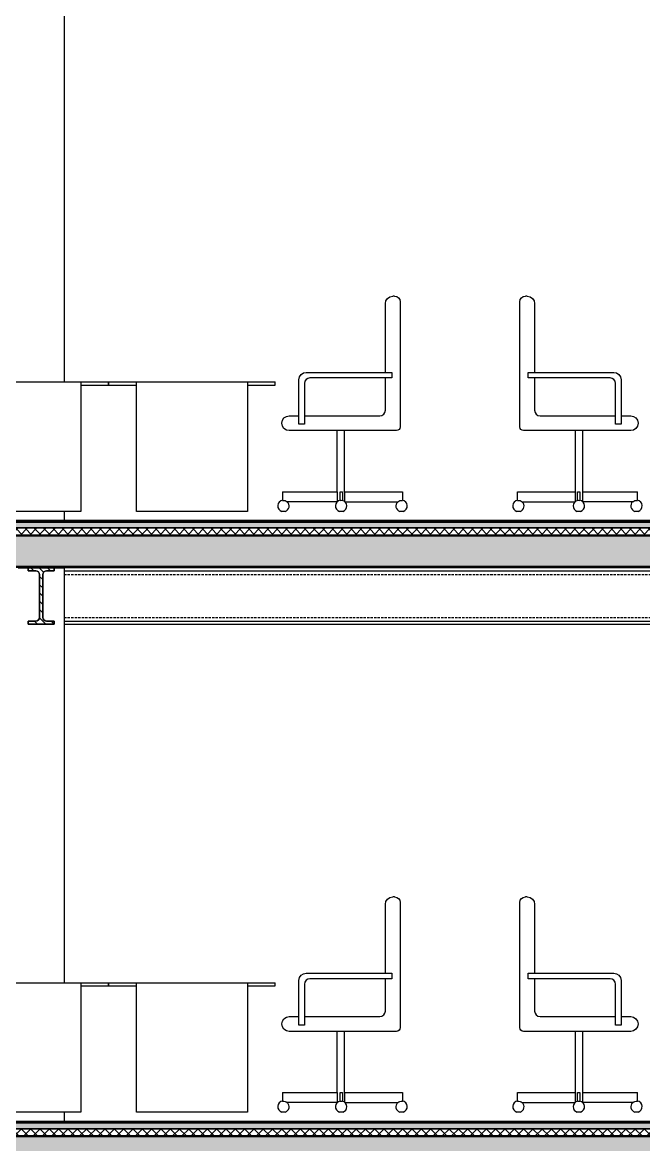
# Model space of a CAD drawing. Header units: millimetres. Extents: x 0 to 18896, y 0 to 22137.
# Drawn here: x 11812 to 15171, y 10184 to 16255 of the extents above; entities that cross this region are included whole.
import ezdxf

# ---------------------------------------------------------------- set-up
doc = ezdxf.new("R2010")
doc.units = ezdxf.units.MM
doc.linetypes.add('DASHED', pattern=[19.05, 12.7, -6.35])
for name, color, linetype in [('Background_0', 7, 'Continuous'), ('Boundary_0', 7, 'Continuous'), ('Boundary_Floor_ Ceramic Tiles', 7, 'Continuous'), ('Boundary_Insulation_ Extruded Polystyrene', 42, 'Continuous'), ('Boundary_Screed', 7, 'Continuous'), ('Fill_0', 7, 'Continuous'), ('Fill_Concrete_ Reinforced', 85, 'Continuous'), ('Fill_Floor_ Ceramic Tiles', 251, 'Continuous'), ('Fill_Insulation_ Extruded Polystyrene', 42, 'Continuous'), ('Fill_Screed', 251, 'Continuous')]:
    doc.layers.add(name, color=color, linetype=linetype)
for name, color, linetype, lineweight in [('Background_Concrete_ Reinforced', 7, 'Continuous', 9), ('Background_Floor_ Ceramic Tiles', 7, 'Continuous', 9), ('Background_Insulation_ Extruded Polystyrene', 7, 'Continuous', 9), ('Background_Screed', 7, 'Continuous', 9), ('Boundary_Concrete_ Reinforced', 99, 'Continuous', 50)]:
    doc.layers.add(name, color=color, linetype=linetype, lineweight=lineweight)
doc.layers.add('BIM_ROOM_LINES', color=7, linetype='Continuous', plot=False)

# ---------------------------------------------------------------- blocks, each defined once
blk = doc.blocks.new('Section Plane (1)__section__MainBuilding.dwg__param__0%7Cnone', base_point=(21562.4, -14674.7))
at = {"layer": 'Fill_0', "extrusion": (1.53306e-27, 2.2543e-29, -1)}
h = blk.add_hatch(dxfattribs=at)
h.set_pattern_fill('ANSI31', color=256, scale=10, style=0)
h.set_pattern_definition([(45, (-21562.4, -14674.708), (-22.45064, 22.45064), [])])
edge = h.paths.add_edge_path()
edge.add_line((-14816.9, -5179.7), (-14816.9, -5196.4))
edge.add_line((-14816.9, -5196.4), (-14776, -5196.4))
edge.add_spline(control_points=[(-14776, -5196.4), (-14756.1, -5196.4), (-14756.1, -5216.3)], knot_values=[-0.785398, -0.785398, -0.785398, 0.785398, 0.785398, 0.785398], weights=[1, 0.707107, 1], degree=2, periodic=0)
edge.add_line((-14756.1, -5216.3), (-14756.1, -5448.1))
edge.add_spline(control_points=[(-14756.1, -5448.1), (-14756.1, -5468), (-14776, -5468)], knot_values=[-0.785398, -0.785398, -0.785398, 0.785398, 0.785398, 0.785398], weights=[1, 0.707107, 1], degree=2, periodic=0)
edge.add_line((-14776, -5468), (-14816.9, -5468))
edge.add_line((-14816.9, -5468), (-14816.9, -5484.7))
edge.add_line((-14816.9, -5484.7), (-14677.9, -5484.7))
edge.add_line((-14677.9, -5484.7), (-14677.9, -5468))
edge.add_line((-14677.9, -5468), (-14718.8, -5468))
edge.add_spline(control_points=[(-14718.8, -5468), (-14738.7, -5468), (-14738.7, -5448.1)], knot_values=[-0.785398, -0.785398, -0.785398, 0.785398, 0.785398, 0.785398], weights=[1, 0.707107, 1], degree=2, periodic=0)
edge.add_line((-14738.7, -5448.1), (-14738.7, -5216.3))
edge.add_spline(control_points=[(-14738.7, -5216.3), (-14738.7, -5196.4), (-14718.8, -5196.4)], knot_values=[-0.785398, -0.785398, -0.785398, 0.785398, 0.785398, 0.785398], weights=[1, 0.707107, 1], degree=2, periodic=0)
edge.add_line((-14718.8, -5196.4), (-14677.9, -5196.4))
edge.add_line((-14677.9, -5196.4), (-14677.9, -5179.7))
edge.add_line((-14677.9, -5179.7), (-14816.9, -5179.7))
at = {"layer": 'Fill_Concrete_ Reinforced', "extrusion": (-1.84025e-30, 6.94482e-28, -1)}
h = blk.add_hatch(dxfattribs=at)
h.set_pattern_fill('CONCRETE1', color=256, scale=10, angle=15, style=0)
h.set_pattern_definition([(15, (-21562.4, -14674.7), (143.684, 248.8682), [25.4, -177.8]), (105, (-21562.4, -14674.7), (-248.8682, 143.684), [25.4, -177.8]), (150, (-21537.87, -14668.13), (-196.2761, -52.592), [35.921, -251.4472]), (15, (-21567.45, -14557.73), (143.684, 248.8682), [25.4, -177.8]), (60, (-21551.9, -14566.71), (-52.592, 196.2761), [17.9605, -269.4077]), (150, (-21551.9, -14566.71), (-196.2761, -52.592), [17.9605, -269.4077]), (15, (-21507, -14488.94), (143.684, 248.8682), [35.921, -167.279]), (60, (-21507, -14488.94), (-52.592, 196.2761), [25.4, -261.9682]), (150, (-21472.3, -14479.64), (-196.2761, -52.592), [25.4, -261.9682]), (105, (-21440.6, -14589.48), (-248.8682, 143.684), [25.4, -177.8]), (60, (-21440.61, -14589.48), (-52.592, 196.2761), [17.9605, -269.4077]), (150, (-21431.63, -14573.93), (-196.2761, -52.592), [17.9605, -269.4077]), (15, (-21551.01, -14619.07), (143.684, 248.8682), [12.7, -170.18]), (15, (-21416.95, -14530.55), (143.684, 248.8682), [12.7, -170.18]), (105, (-21484.86, -14522.45), (-248.8682, 143.684), [12.7, -170.18]), (150, (-21430.75, -14626.28), (-196.2761, -52.592), [17.9605, -269.4077]), (150, (-21552.77, -14514.35), (-196.2761, -52.592), [17.9605, -269.4077]), (60, (-21487.65, -14585.65), (-52.592, 196.2761), [17.9605, -269.4077]), (105, (-21501.5, -14632.1), (-248.8682, 143.684), [3.175, -200.025]), (105, (-21514.5, -14546.83), (-248.8682, 143.684), [3.175, -200.025]), (105, (-21431.53, -14488.44), (-248.8682, 143.684), [3.175, -200.025]), (105, (-21400.52, -14591.89), (-248.8682, 143.684), [3.175, -200.025])])
h.paths.add_polyline_path([(-21382.4, -5174.7), (-6434.4, -5174.7), (-6434.4, -5004.7), (-21242.4, -5004.7), (-21382.4, -5004.7)])
at = {"layer": 'Fill_Concrete_ Reinforced', "extrusion": (2.42848e-17, 9.35733e-15, -1)}
h = blk.add_hatch(dxfattribs=at)
h.set_pattern_fill('CONCRETE1', color=256, scale=10, angle=15, style=0)
h.set_pattern_definition([(15, (-21562.4, -14674.7), (143.684, 248.8682), [25.4, -177.8]), (105, (-21562.4, -14674.7), (-248.8682, 143.684), [25.4, -177.8]), (150, (-21537.87, -14668.13), (-196.2761, -52.592), [35.921, -251.4472]), (15, (-21567.45, -14557.73), (143.684, 248.8682), [25.4, -177.8]), (60, (-21551.9, -14566.71), (-52.592, 196.2761), [17.9605, -269.4077]), (150, (-21551.9, -14566.71), (-196.2761, -52.592), [17.9605, -269.4077]), (15, (-21507, -14488.94), (143.684, 248.8682), [35.921, -167.279]), (60, (-21507, -14488.94), (-52.592, 196.2761), [25.4, -261.9682]), (150, (-21472.3, -14479.64), (-196.2761, -52.592), [25.4, -261.9682]), (105, (-21440.6, -14589.48), (-248.8682, 143.684), [25.4, -177.8]), (60, (-21440.61, -14589.48), (-52.592, 196.2761), [17.9605, -269.4077]), (150, (-21431.63, -14573.93), (-196.2761, -52.592), [17.9605, -269.4077]), (15, (-21551.01, -14619.07), (143.684, 248.8682), [12.7, -170.18]), (15, (-21416.95, -14530.55), (143.684, 248.8682), [12.7, -170.18]), (105, (-21484.86, -14522.45), (-248.8682, 143.684), [12.7, -170.18]), (150, (-21430.75, -14626.28), (-196.2761, -52.592), [17.9605, -269.4077]), (150, (-21552.77, -14514.35), (-196.2761, -52.592), [17.9605, -269.4077]), (60, (-21487.65, -14585.65), (-52.592, 196.2761), [17.9605, -269.4077]), (105, (-21501.5, -14632.1), (-248.8682, 143.684), [3.175, -200.025]), (105, (-21514.5, -14546.83), (-248.8682, 143.684), [3.175, -200.025]), (105, (-21431.53, -14488.44), (-248.8682, 143.684), [3.175, -200.025]), (105, (-21400.52, -14591.89), (-248.8682, 143.684), [3.175, -200.025])])
h.paths.add_polyline_path([(-21382.4, -8424.7), (-6434.4, -8424.7), (-6434.4, -8254.7), (-21242.4, -8254.7), (-21382.4, -8254.7)])
at = {"layer": 'Fill_Floor_ Ceramic Tiles', "extrusion": (1.8017e-32, 1.44679e-27, -1)}
h = blk.add_hatch(dxfattribs=at)
h.set_pattern_fill('_USER', color=256, scale=30, angle=90, style=0, pattern_type=0)
h.set_pattern_definition([(90, (-21562.4, -14674.708), (-30, -1e-13), [])])
h.paths.add_polyline_path([(-6434.4, -4924.7), (-21242.4, -4924.7), (-21242.4, -4932.7), (-6434.4, -4932.7)])
at = {"layer": 'Fill_Floor_ Ceramic Tiles', "extrusion": (-9.16704e-18, -1.69682e-13, -1)}
h = blk.add_hatch(dxfattribs=at)
h.set_pattern_fill('_USER', color=256, scale=30, angle=90, style=0, pattern_type=0)
h.set_pattern_definition([(90, (-21562.4, -14674.708), (-30, -1e-13), [])])
h.paths.add_polyline_path([(-6434.4, -8174.7), (-21242.4, -8174.7), (-21242.4, -8182.7), (-6434.4, -8182.7)])
at = {"layer": 'Fill_Insulation_ Extruded Polystyrene', "extrusion": (1.8017e-32, 6.94461e-27, -1)}
h = blk.add_hatch(dxfattribs=at)
h.set_pattern_fill('INSULATION', color=256, scale=10, style=0)
h.set_pattern_definition([(45, (-21562.4, -14674.71), (-25.14472, 25.14472), []), (135, (-21562.4, -14674.71), (-25.14472, -25.14472), [])])
h.paths.add_polyline_path([(-6434.4, -4964.7), (-21242.4, -4964.7), (-21242.4, -5004.7), (-6434.4, -5004.7)])
at = {"layer": 'Fill_Insulation_ Extruded Polystyrene', "extrusion": (-9.16704e-18, 3.39364e-15, -1)}
h = blk.add_hatch(dxfattribs=at)
h.set_pattern_fill('INSULATION', color=256, scale=10, style=0)
h.set_pattern_definition([(45, (-21562.4, -14674.71), (-25.14472, 25.14472), []), (135, (-21562.4, -14674.71), (-25.14472, -25.14472), [])])
h.paths.add_polyline_path([(-6434.4, -8214.7), (-21242.4, -8214.7), (-21242.4, -8254.7), (-6434.4, -8254.7)])
at = {"layer": 'Fill_Screed', "extrusion": (1.8017e-32, 5.42548e-27, -1)}
h = blk.add_hatch(dxfattribs=at)
h.set_pattern_fill('SCREED', color=256, scale=10, angle=15, style=0)
h.set_pattern_definition([(15, (-21562.4, -14674.71), (457.8203, 254.15265), [-63.5, 0, -190.5, 0]), (15, (-21564.04, -14668.57), (457.8203, 254.15265), [-25.4, 0, -88.9, 0, -45.72, 0, -190.5, 0]), (15, (-21565.69, -14662.44), (457.8203, 254.15265), [-12.7, 0, -63.5, 0, -63.5, 0, -139.7, 0, -45.72, 0]), (15, (-21567.33, -14656.31), (457.8203, 254.15265), [-45.72, 0, -203.2, 0]), (15, (-21568.97, -14650.17), (457.8203, 254.15265), [-152.4, 0, -152.4, 0]), (15, (-21570.62, -14644.04), (457.8203, 254.15265), [-215.9, 0]), (15, (-21572.26, -14637.91), (457.8203, 254.15265), [-63.5, 0, -279.4, 0]), (15, (-21573.9, -14631.77), (457.8203, 254.15265), [-88.9, 0, -50.8, 0]), (15, (-21575.55, -14625.64), (457.8203, 254.15265), [-127, 0]), (15, (-21578.84, -14613.37), (457.8203, 254.15265), [-17.78, 0, -190.5, 0, -114.3, 0]), (15, (-21580.48, -14607.24), (457.8203, 254.15265), [-25.4, 0, -2.54, 0, -63.5, 0]), (15, (-21582.12, -14601.1), (457.8203, 254.15265), [-12.7, 0, -165.1, 0, -190.5, 0]), (15, (-21583.77, -14594.97), (457.8203, 254.15265), [-127, 0]), (15, (-21585.41, -14588.84), (457.8203, 254.15265), [-63.5, 0, -266.7, 0]), (15, (-21588.7, -14576.57), (457.8203, 254.15265), [-304.8, 0]), (15, (-21590.34, -14570.44), (457.8203, 254.15265), [-63.5, 0, -5.08, 0, -88.9, 0]), (15, (-21591.98, -14564.3), (457.8203, 254.15265), [-17.78, 0, -127, 0, -50.8, 0, -88.9, 0, -101.6, 0]), (15, (-21593.63, -14558.17), (457.8203, 254.15265), [-38.1, 0, -50.8, 0, -127, 0, -5.08, 0, -63.5, 0]), (15, (-21595.27, -14552.04), (457.8203, 254.15265), [-127, 0])])
h.paths.add_polyline_path([(-6434.4, -4932.7), (-21242.4, -4932.7), (-21242.4, -4964.7), (-6434.4, -4964.7)])
at = {"layer": 'Fill_Screed', "extrusion": (-9.16704e-18, 4.24205e-15, -1)}
h = blk.add_hatch(dxfattribs=at)
h.set_pattern_fill('SCREED', color=256, scale=10, angle=15, style=0)
h.set_pattern_definition([(15, (-21562.4, -14674.71), (457.8203, 254.1527), [-63.5, 0, -190.5, 0]), (15, (-21564.04, -14668.57), (457.8203, 254.1527), [-25.4, 0, -88.9, 0, -45.72, 0, -190.5, 0]), (15, (-21565.69, -14662.44), (457.8203, 254.1527), [-12.7, 0, -63.5, 0, -63.5, 0, -139.7, 0, -45.72, 0]), (15, (-21567.33, -14656.31), (457.8203, 254.1527), [-45.72, 0, -203.2, 0]), (15, (-21568.97, -14650.17), (457.8203, 254.1527), [-152.4, 0, -152.4, 0]), (15, (-21570.62, -14644.04), (457.8203, 254.1527), [-215.9, 0]), (15, (-21572.26, -14637.91), (457.8203, 254.1527), [-63.5, 0, -279.4, 0]), (15, (-21573.9, -14631.77), (457.8203, 254.1527), [-88.9, 0, -50.8, 0]), (15, (-21575.55, -14625.64), (457.8203, 254.1527), [-127, 0]), (15, (-21578.84, -14613.37), (457.8203, 254.1527), [-17.78, 0, -190.5, 0, -114.3, 0]), (15, (-21580.48, -14607.24), (457.8203, 254.1527), [-25.4, 0, -2.54, 0, -63.5, 0]), (15, (-21582.12, -14601.1), (457.8203, 254.1527), [-12.7, 0, -165.1, 0, -190.5, 0]), (15, (-21583.77, -14594.97), (457.8203, 254.1527), [-127, 0]), (15, (-21585.41, -14588.84), (457.8203, 254.1527), [-63.5, 0, -266.7, 0]), (15, (-21588.7, -14576.57), (457.8203, 254.1527), [-304.8, 0]), (15, (-21590.34, -14570.44), (457.8203, 254.1527), [-63.5, 0, -5.08, 0, -88.9, 0]), (15, (-21591.98, -14564.3), (457.8203, 254.1527), [-17.78, 0, -127, 0, -50.8, 0, -88.9, 0, -101.6, 0]), (15, (-21593.63, -14558.17), (457.8203, 254.1527), [-38.1, 0, -50.8, 0, -127, 0, -5.08, 0, -63.5, 0]), (15, (-21595.27, -14552.04), (457.8203, 254.1527), [-127, 0])])
h.paths.add_polyline_path([(-6434.4, -8182.7), (-21242.4, -8182.7), (-21242.4, -8214.7), (-6434.4, -8214.7)])
for p, q in [((2834.4, -4924.7), (21730.4, -4924.7)), ((2834.4, -4924.7), (21730.4, -4924.7)), ((2834.4, -8174.7), (21730.4, -8174.7)), ((2834.4, -8174.7), (21730.4, -8174.7)), ((2834.4, -8174.7), (21730.4, -8174.7))]:
    blk.add_line(p, q)
at = {"linetype": 'DASHED'}
for p, q in [((14871.4, -5216.3), (20982.4, -5216.3)), ((14871.4, -5448.1), (20982.4, -5448.1))]:
    blk.add_line(p, q, dxfattribs=at)
at = {"layer": 'Background_0'}
for p, q in [((14871.4, -1924.7), (14871.4, -4174.7)), ((16608.9, -4122.8), (16608.9, -3750.6)), ((16658.9, -3710.6), (16648.9, -3710.6)), ((16688.9, -3740.6), (16688.9, -4417.8)), ((17335.9, -4417.8), (17335.9, -3740.6)), ((17375.9, -3710.6), (17365.9, -3710.6)), ((17415.9, -3750.6), (17415.9, -4122.8)), ((16181.1, -4122.8), (16643.1, -4122.8)), ((16643.1, -4122.8), (16643.1, -4152.8)), ((17381.7, -4122.8), (17843.7, -4122.8)), ((17381.7, -4152.8), (17381.7, -4122.8)), ((14362.4, -4174.7), (14962.4, -4174.7)), ((14962.4, -4174.7), (15112.4, -4174.7)), ((14962.4, -4174.7), (14962.4, -4874.7)), ((15112.4, -4191.7), (15112.4, -4174.7)), ((15112.4, -4174.7), (15112.4, -4191.7)), ((15112.4, -4174.7), (15262.4, -4174.7)), ((15262.4, -4174.7), (15862.4, -4174.7)), ((15262.4, -4874.7), (15262.4, -4174.7)), ((15862.4, -4174.7), (16012.4, -4174.7)), ((15862.4, -4174.7), (15862.4, -4874.7)), ((16012.4, -4191.7), (16012.4, -4174.7)), ((16141.1, -4403.6), (16141.1, -4162.8)), ((16171.1, -4182.8), (16171.1, -4403.6)), ((16643.1, -4152.8), (16201.1, -4152.8)), ((16608.9, -4327.8), (16608.9, -4152.8)), ((17823.7, -4152.8), (17381.7, -4152.8)), ((17415.9, -4152.8), (17415.9, -4327.8)), ((17853.7, -4403.6), (17853.7, -4182.8)), ((17883.7, -4162.8), (17883.7, -4403.6)), ((14962.4, -4191.7), (15112.4, -4191.7)), ((15112.4, -4191.7), (15262.4, -4191.7)), ((15862.4, -4191.7), (16012.4, -4191.7)), ((16088.9, -4357.8), (16141.1, -4357.8)), ((16171.1, -4357.8), (16578.9, -4357.8)), ((17445.9, -4357.8), (17853.7, -4357.8)), ((17883.7, -4357.8), (17935.9, -4357.8)), ((16171.1, -4403.6), (16141.1, -4403.6)), ((17883.7, -4403.6), (17853.7, -4403.6)), ((16668.9, -4437.8), (16088.9, -4437.8)), ((16347.4, -4769.3), (16347.4, -4437.8)), ((16388.5, -4769.3), (16388.5, -4437.8)), ((17935.9, -4437.8), (17355.9, -4437.8)), ((17636.3, -4769.3), (17636.3, -4437.8)), ((17677.4, -4769.3), (17677.4, -4437.8)), ((16053.2, -4769.3), (16348, -4769.3)), ((16053.2, -4769.3), (16053.2, -4815.7)), ((16348, -4769.3), (16348, -4822.8)), ((16364.3, -4815.2), (16364.3, -4769.3)), ((16364.3, -4769.3), (16377, -4769.3)), ((16377, -4769.3), (16377, -4815.7)), ((16387.9, -4769.3), (16387.9, -4820.5)), ((16387.9, -4769.3), (16700.8, -4769.3)), ((16700.8, -4769.3), (16700.8, -4815.7)), ((17324, -4815.7), (17324, -4769.3)), ((17324, -4769.3), (17636.9, -4769.3)), ((17636.9, -4820.5), (17636.9, -4769.3)), ((17647.8, -4769.3), (17660.5, -4769.3)), ((17647.8, -4815.7), (17647.8, -4769.3)), ((17660.5, -4769.3), (17660.5, -4815.2)), ((17676.8, -4822.8), (17676.8, -4769.3)), ((17676.8, -4769.3), (17971.6, -4769.3)), ((17971.6, -4815.7), (17971.6, -4769.3)), ((16348, -4822.8), (16077.5, -4822.8)), ((16348, -4822.8), (16348.3, -4822.8)), ((16377, -4815.7), (16377, -4815.4)), ((16390.5, -4822.8), (16676.5, -4822.8)), ((16700.8, -4815.7), (16700.8, -4815)), ((17348.3, -4822.8), (17634.3, -4822.8)), ((17660.5, -4815.2), (17660.5, -4814.8)), ((17676.5, -4822.8), (17676.8, -4822.8)), ((17947.3, -4822.8), (17676.8, -4822.8)), ((17971.6, -4815.7), (17971.6, -4815)), ((14962.4, -4874.7), (14362.4, -4874.7)), ((14871.4, -4874.7), (14871.4, -4924.7)), ((15862.4, -4874.7), (15262.4, -4874.7)), ((16057.8, -4874.7), (16049, -4874.7)), ((16066.6, -4874.7), (16057.8, -4874.7)), ((16369.4, -4874.7), (16360.6, -4874.7)), ((16378.2, -4874.7), (16369.4, -4874.7)), ((16696.2, -4874.7), (16687.4, -4874.7)), ((16705, -4874.7), (16696.2, -4874.7)), ((17328.6, -4874.7), (17319.8, -4874.7)), ((17337.4, -4874.7), (17328.6, -4874.7)), ((17655.4, -4874.7), (17646.6, -4874.7)), ((17664.2, -4874.7), (17655.4, -4874.7)), ((17967, -4874.7), (17958.2, -4874.7)), ((17975.8, -4874.7), (17967, -4874.7)), ((14623.4, -5179.7), (14677.9, -5179.7)), ((14816.9, -5179.7), (14677.9, -5179.7)), ((14677.9, -5179.7), (14677.9, -5196.4)), ((14677.9, -5196.4), (14718.8, -5196.4)), ((14738.7, -5216.3), (14738.7, -5448.1)), ((14756.1, -5448.1), (14756.1, -5216.3)), ((14776, -5196.4), (14816.9, -5196.4)), ((14816.9, -5179.7), (14871.4, -5179.7)), ((14816.9, -5196.4), (14816.9, -5179.7)), ((14871.4, -5179.7), (14871.4, -7424.7)), ((20982.4, -5179.7), (14871.4, -5179.7)), ((14871.4, -5196.4), (20982.4, -5196.4)), ((14718.8, -5468), (14677.9, -5468)), ((14677.9, -5468), (14677.9, -5484.7)), ((14677.9, -5484.7), (14816.9, -5484.7)), ((14816.9, -5468), (14776, -5468)), ((14816.9, -5484.7), (14816.9, -5468)), ((14871.4, -5468), (20982.4, -5468)), ((14871.4, -5484.7), (20982.4, -5484.7)), ((16658.9, -6960.6), (16648.9, -6960.6)), ((17375.9, -6960.6), (17365.9, -6960.6)), ((16608.9, -7372.8), (16608.9, -7000.6)), ((16688.9, -6990.6), (16688.9, -7667.8)), ((17335.9, -7667.8), (17335.9, -6990.6)), ((17415.9, -7000.6), (17415.9, -7372.8)), ((16181.1, -7372.8), (16643.1, -7372.8)), ((16643.1, -7402.8), (16201.1, -7402.8)), ((16608.9, -7577.8), (16608.9, -7402.8)), ((16643.1, -7372.8), (16643.1, -7402.8)), ((17381.7, -7372.8), (17843.7, -7372.8)), ((17381.7, -7402.8), (17381.7, -7372.8)), ((17823.7, -7402.8), (17381.7, -7402.8)), ((17415.9, -7402.8), (17415.9, -7577.8)), ((14362.4, -7424.7), (14962.4, -7424.7)), ((14962.4, -7424.7), (15112.4, -7424.7)), ((14962.4, -7424.7), (14962.4, -8124.7)), ((14962.4, -7441.7), (15112.4, -7441.7)), ((15112.4, -7441.7), (15112.4, -7424.7)), ((15112.4, -7424.7), (15112.4, -7441.7)), ((15112.4, -7424.7), (15262.4, -7424.7)), ((15112.4, -7441.7), (15262.4, -7441.7)), ((15262.4, -7424.7), (15862.4, -7424.7)), ((15262.4, -8124.7), (15262.4, -7424.7)), ((15862.4, -7424.7), (16012.4, -7424.7)), ((15862.4, -7424.7), (15862.4, -8124.7)), ((15862.4, -7441.7), (16012.4, -7441.7)), ((16012.4, -7441.7), (16012.4, -7424.7)), ((16141.1, -7653.6), (16141.1, -7412.8)), ((16171.1, -7432.8), (16171.1, -7653.6)), ((17853.7, -7653.6), (17853.7, -7432.8)), ((17883.7, -7412.8), (17883.7, -7653.6)), ((16088.9, -7607.8), (16141.1, -7607.8)), ((16171.1, -7607.8), (16578.9, -7607.8)), ((17445.9, -7607.8), (17853.7, -7607.8)), ((17883.7, -7607.8), (17935.9, -7607.8)), ((16668.9, -7687.8), (16088.9, -7687.8)), ((16171.1, -7653.6), (16141.1, -7653.6)), ((16347.4, -8019.3), (16347.4, -7687.8)), ((16388.5, -8019.3), (16388.5, -7687.8)), ((17935.9, -7687.8), (17355.9, -7687.8)), ((17636.3, -8019.3), (17636.3, -7687.8)), ((17677.4, -8019.3), (17677.4, -7687.8)), ((17883.7, -7653.6), (17853.7, -7653.6)), ((16053.2, -8019.3), (16348, -8019.3)), ((16053.2, -8019.3), (16053.2, -8065.7)), ((16348, -8072.8), (16077.5, -8072.8)), ((16348, -8019.3), (16348, -8072.8)), ((16348, -8072.8), (16348.3, -8072.8)), ((16364.3, -8065.2), (16364.3, -8019.3)), ((16364.3, -8019.3), (16377, -8019.3)), ((16377, -8019.3), (16377, -8065.7)), ((16377, -8065.7), (16377, -8065.4)), ((16387.9, -8019.3), (16387.9, -8070.5)), ((16387.9, -8019.3), (16700.8, -8019.3)), ((16390.5, -8072.8), (16676.5, -8072.8)), ((16700.8, -8019.3), (16700.8, -8065.7)), ((16700.8, -8065.7), (16700.8, -8065)), ((17324, -8065.7), (17324, -8019.3)), ((17324, -8019.3), (17636.9, -8019.3)), ((17348.3, -8072.8), (17634.3, -8072.8)), ((17636.9, -8070.5), (17636.9, -8019.3)), ((17647.8, -8019.3), (17660.5, -8019.3)), ((17647.8, -8065.7), (17647.8, -8019.3)), ((17660.5, -8019.3), (17660.5, -8065.2)), ((17660.5, -8065.2), (17660.5, -8064.8)), ((17676.5, -8072.8), (17676.8, -8072.8)), ((17676.8, -8072.8), (17676.8, -8019.3)), ((17676.8, -8019.3), (17971.6, -8019.3)), ((17947.3, -8072.8), (17676.8, -8072.8)), ((17971.6, -8065.7), (17971.6, -8019.3)), ((17971.6, -8065.7), (17971.6, -8065)), ((14962.4, -8124.7), (14362.4, -8124.7)), ((14871.4, -8124.7), (14871.4, -8174.7)), ((15862.4, -8124.7), (15262.4, -8124.7)), ((16057.8, -8124.7), (16049, -8124.7)), ((16066.6, -8124.7), (16057.8, -8124.7)), ((16369.4, -8124.7), (16360.6, -8124.7)), ((16378.2, -8124.7), (16369.4, -8124.7)), ((16696.2, -8124.7), (16687.4, -8124.7)), ((16705, -8124.7), (16696.2, -8124.7)), ((17328.6, -8124.7), (17319.8, -8124.7)), ((17337.4, -8124.7), (17328.6, -8124.7)), ((17655.4, -8124.7), (17646.6, -8124.7)), ((17664.2, -8124.7), (17655.4, -8124.7)), ((17967, -8124.7), (17958.2, -8124.7)), ((17975.8, -8124.7), (17967, -8124.7))]:
    blk.add_line(p, q, dxfattribs=at)
at = {"layer": 'Background_0', "extrusion": (1.53081e-16, 5.69819e-17, -1)}
for centre, radius, start, end in [((-16648.9, -3750.6), 40, 0, 90), ((-16668.9, -4417.8), 20, 180, 270), ((-16648.9, -7000.6), 40, 0, 90), ((-16668.9, -7667.8), 20, 180, 270)]:
    blk.add_arc(centre, radius, start, end, dxfattribs=at)
at = {"layer": 'Background_0', "extrusion": (9.18485e-17, 5.69819e-17, -1)}
for centre in [(-16658.9, -3740.6), (-16658.9, -6990.6)]:
    blk.add_arc(centre, 30, 90, 180, dxfattribs=at)
at = {"layer": 'Background_0', "extrusion": (2.94008e-15, 5.69819e-17, -1)}
for centre in [(-17365.9, -3740.6), (-17365.9, -6990.6)]:
    blk.add_arc(centre, 30, 0, 90, dxfattribs=at)
at = {"layer": 'Background_0', "extrusion": (2.87885e-15, 5.69819e-17, -1)}
for centre, radius, start, end in [((-17375.9, -3750.6), 40, 90, 180), ((-17355.9, -4417.8), 20, 270, 0), ((-17375.9, -7000.6), 40, 90, 180), ((-17355.9, -7667.8), 20, 270, 0)]:
    blk.add_arc(centre, radius, start, end, dxfattribs=at)
at = {"layer": 'Background_0', "extrusion": (1.22465e-16, 1.4883e-16, -1)}
for centre in [(-16181.1, -4162.8), (-16181.1, -7412.8)]:
    blk.add_arc(centre, 40, 0, 90, dxfattribs=at)
at = {"layer": 'Background_0', "extrusion": (2.90946e-15, 1.4883e-16, -1)}
for centre in [(-17843.7, -4162.8), (-17843.7, -7412.8)]:
    blk.add_arc(centre, 40, 90, 180, dxfattribs=at)
at = {"layer": 'Background_0'}
for centre, radius, start, end in [((16201.1, -4182.8), 30, 90, 180), ((17823.7, -4182.8), 30, 0, 90), ((16578.9, -4327.8), 30, 270, 0), ((17445.9, -4327.8), 30, 180, 270), ((16057.8, -4845.2), 30.8, 98.48104, 253.39422), ((16057.8, -4845.2), 30.8, 286.60576, 46.70222), ((16369.4, -4845.2), 30.8, 99.48213, 253.3945), ((16369.4, -4845.2), 30.8, 286.6056, 75.72999), ((16696.2, -4845.2), 30.8, 133.29772, 253.39432), ((16696.2, -4845.2), 30.8, 286.60586, 81.51933), ((17328.6, -4845.2), 30.8, 98.48067, 253.39414), ((17328.6, -4845.2), 30.8, 286.60568, 46.70228), ((17655.4, -4845.2), 30.8, 104.26957, 253.3944), ((17655.4, -4845.2), 30.8, 286.60594, 80.51787), ((17967, -4845.2), 30.8, 133.29778, 253.39424), ((17967, -4845.2), 30.8, 286.60578, 81.51941), ((16201.1, -7432.8), 30, 90, 180), ((17823.7, -7432.8), 30, 0, 90), ((16578.9, -7577.8), 30, 270, 0), ((17445.9, -7577.8), 30, 180, 270), ((16057.8, -8095.2), 30.8, 98.48105, 253.39415), ((16057.8, -8095.2), 30.8, 286.60582, 46.7023), ((16369.4, -8095.2), 30.8, 99.48217, 253.39443), ((16369.4, -8095.2), 30.8, 286.60566, 75.72993), ((16696.2, -8095.2), 30.8, 133.29764, 253.39425), ((16696.2, -8095.2), 30.8, 286.60592, 81.51932), ((17328.6, -8095.2), 30.8, 98.48068, 253.39408), ((17328.6, -8095.2), 30.8, 286.60575, 46.70236), ((17655.4, -8095.2), 30.8, 104.26963, 253.39434), ((17655.4, -8095.2), 30.8, 286.606, 80.51783), ((17967, -8095.2), 30.8, 133.2977, 253.39418), ((17967, -8095.2), 30.8, 286.60585, 81.51939)]:
    blk.add_arc(centre, radius, start, end, dxfattribs=at)
at = {"layer": 'Background_0', "extrusion": (1.22465e-16, 8.75981e-17, -1)}
for centre in [(-16088.9, -4397.8), (-16088.9, -7647.8)]:
    blk.add_arc(centre, 40, 270, 90, dxfattribs=at)
at = {"layer": 'Background_0', "extrusion": (2.90946e-15, 8.75981e-17, -1)}
for centre in [(-17935.9, -4397.8), (-17935.9, -7647.8)]:
    blk.add_arc(centre, 40, 90, 270, dxfattribs=at)
at = {"layer": 'Background_0', "extrusion": (6.12323e-17, 2.63657e-17, -1)}
for centre, start, end in [((-16057.8, -4845.2), 81.24694, 131.32555), ((-16696.2, -4845.2), 48.67445, 98.75306), ((-16057.8, -8095.2), 81.24694, 131.32555), ((-16696.2, -8095.2), 48.67445, 98.75306)]:
    blk.add_arc(centre, 29.9, start, end, dxfattribs=at)
at = {"layer": 'Background_0', "extrusion": (1.22465e-16, 2.63657e-17, -1)}
for centre in [(-16369.4, -4845.2), (-16369.4, -8095.2)]:
    blk.add_arc(centre, 30.5, 80.41208, 104.4312, dxfattribs=at)
at = {"layer": 'Background_0', "extrusion": (2.9707e-15, 2.63657e-17, -1)}
for centre, start, end in [((-17328.6, -4845.2), 81.24694, 131.32555), ((-17967, -4845.2), 48.67445, 98.75306), ((-17328.6, -8095.2), 81.24694, 131.32555), ((-17967, -8095.2), 48.67445, 98.75306)]:
    blk.add_arc(centre, 29.9, start, end, dxfattribs=at)
at = {"layer": 'Background_0', "extrusion": (2.90946e-15, 2.63657e-17, -1)}
for centre in [(-17655.4, -4845.2), (-17655.4, -8095.2)]:
    blk.add_arc(centre, 30.5, 75.5688, 99.58792, dxfattribs=at)
at = {"layer": 'Background_0', "extrusion": (0, 0, -1)}
for centre, start, end in [((-14718.8, -5216.3), 90, 180), ((-14776, -5216.3), 0, 90), ((-14718.8, -5448.1), 180, 270), ((-14776, -5448.1), 270, 0)]:
    blk.add_arc(centre, 19.9, start, end, dxfattribs=at)
at = {"layer": 'Background_Concrete_ Reinforced'}
for p, q in [((21242.4, -5004.7), (6434.4, -5004.7)), ((6434.4, -5174.7), (21382.4, -5174.7)), ((21242.4, -8254.7), (6434.4, -8254.7))]:
    blk.add_line(p, q, dxfattribs=at)
at = {"layer": 'Background_Floor_ Ceramic Tiles'}
for p, q in [((21242.4, -4924.7), (6434.4, -4924.7)), ((6434.4, -4932.7), (21242.4, -4932.7)), ((21242.4, -8174.7), (6434.4, -8174.7)), ((6434.4, -8182.7), (21242.4, -8182.7))]:
    blk.add_line(p, q, dxfattribs=at)
at = {"layer": 'Background_Insulation_ Extruded Polystyrene'}
for p, q in [((21242.4, -4964.7), (6434.4, -4964.7)), ((6434.4, -5004.7), (21242.4, -5004.7)), ((21242.4, -8214.7), (6434.4, -8214.7)), ((6434.4, -8254.7), (21242.4, -8254.7))]:
    blk.add_line(p, q, dxfattribs=at)
at = {"layer": 'Background_Screed'}
for p, q in [((21242.4, -4932.7), (6434.4, -4932.7)), ((6434.4, -4964.7), (21242.4, -4964.7)), ((21242.4, -8182.7), (6434.4, -8182.7)), ((6434.4, -8214.7), (21242.4, -8214.7))]:
    blk.add_line(p, q, dxfattribs=at)
at = {"layer": 'BIM_ROOM_LINES'}
for p, q in [((21230.4, -4924.7), (8512.4, -4924.7)), ((8512.4, -5174.7), (21230.4, -5174.7)), ((21230.4, -8174.7), (8512.4, -8174.7))]:
    blk.add_line(p, q, dxfattribs=at)
at = {"layer": 'Boundary_0', "extrusion": (0, 1, 0)}
for p, q in [((14677.9, -5196.4), (14677.9, -5179.7)), ((14677.9, -5179.7), (14816.9, -5179.7)), ((14718.8, -5196.4), (14677.9, -5196.4)), ((14738.7, -5448.1), (14738.7, -5216.3)), ((14756.1, -5216.3), (14756.1, -5448.1)), ((14816.9, -5196.4), (14776, -5196.4)), ((14816.9, -5179.7), (14816.9, -5196.4)), ((14677.9, -5484.7), (14677.9, -5468)), ((14677.9, -5468), (14718.8, -5468)), ((14816.9, -5484.7), (14677.9, -5484.7)), ((14776, -5468), (14816.9, -5468)), ((14816.9, -5468), (14816.9, -5484.7))]:
    blk.add_line(p, q, dxfattribs=at)
at = {"layer": 'Boundary_0'}
for centre, start, end in [((14718.8, -5216.3), 0, 90), ((14776, -5216.3), 90, 180), ((14718.8, -5448.1), 270, 0), ((14776, -5448.1), 180, 270)]:
    blk.add_arc(centre, 19.9, start, end, dxfattribs=at)
at = {"layer": 'Boundary_Concrete_ Reinforced', "extrusion": (0, 1, 0)}
for p, q in [((6434.4, -5004.7), (21242.4, -5004.7)), ((21382.4, -5174.7), (6434.4, -5174.7)), ((6434.4, -8254.7), (21242.4, -8254.7))]:
    blk.add_line(p, q, dxfattribs=at)
at = {"layer": 'Boundary_Floor_ Ceramic Tiles', "extrusion": (0, 1, 0)}
for p, q in [((6434.4, -4924.7), (21242.4, -4924.7)), ((21242.4, -4932.7), (6434.4, -4932.7)), ((6434.4, -8174.7), (21242.4, -8174.7)), ((21242.4, -8182.7), (6434.4, -8182.7))]:
    blk.add_line(p, q, dxfattribs=at)
at = {"layer": 'Boundary_Insulation_ Extruded Polystyrene', "extrusion": (0, 1, 0)}
for p, q in [((6434.4, -4964.7), (21242.4, -4964.7)), ((21242.4, -5004.7), (6434.4, -5004.7)), ((6434.4, -8214.7), (21242.4, -8214.7)), ((21242.4, -8254.7), (6434.4, -8254.7))]:
    blk.add_line(p, q, dxfattribs=at)
at = {"layer": 'Boundary_Screed', "extrusion": (0, 1, 0)}
for p, q in [((6434.4, -4932.7), (21242.4, -4932.7)), ((21242.4, -4964.7), (6434.4, -4964.7)), ((6434.4, -8182.7), (21242.4, -8182.7)), ((21242.4, -8214.7), (6434.4, -8214.7))]:
    blk.add_line(p, q, dxfattribs=at)

msp = doc.modelspace()

# ---------------------------------------------------------------- block references
msp.add_blockref('Section Plane (1)__section__MainBuilding.dwg__param__0%7Cnone', (18728, 3810))

doc.saveas('drawing.dxf')
